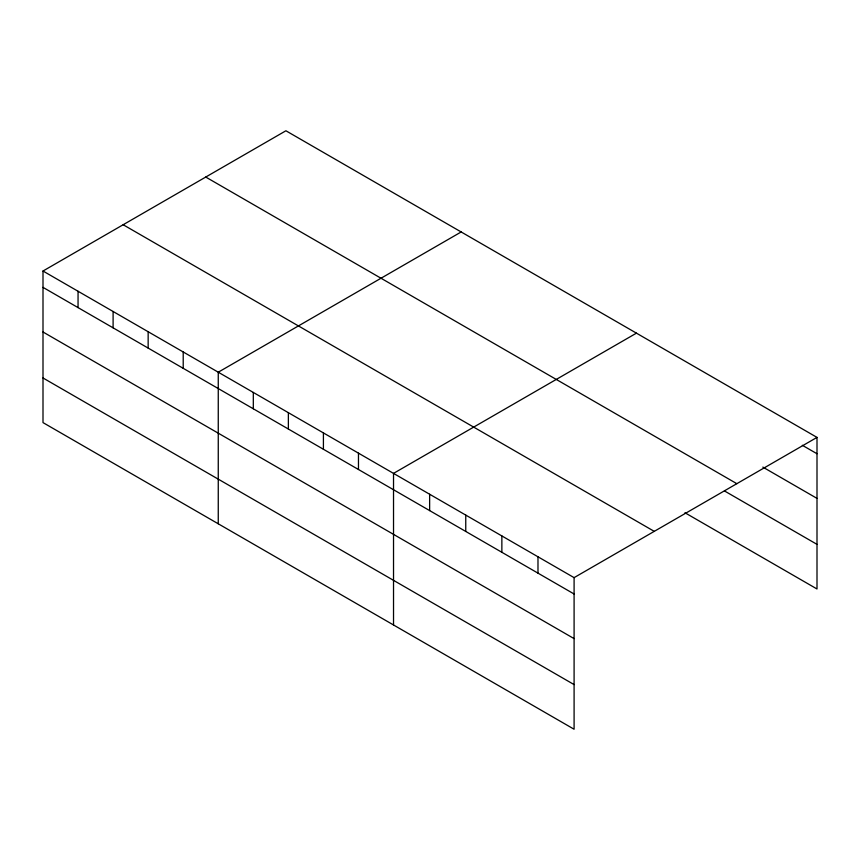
<?xml version="1.0" encoding="UTF-8"?>
<svg xmlns="http://www.w3.org/2000/svg" width="860" height="860" viewBox="0 0 860 860"><rect width="100%" height="100%" fill="white"/><g stroke="black" fill="none" stroke-linecap="round" stroke-linejoin="round"><path stroke-width="1.29" d="M43 271.018L574.093 577.64L574.093 729.226L43 422.604L43 271.018L285.907 130.774L817 437.396L817 588.982L684.958 512.754M461.164 231.963L218.257 372.208L218.257 523.783M636.432 333.153L393.525 473.387L393.525 624.973M574.093 577.64L817 437.396M802.326 445.276L817 453.747M762.831 467.098L817 498.381M205.744 177.052L736.837 483.685M724.453 490.931L817 544.358M123.163 224.739L654.256 531.362M43 287.369L574.093 593.991M43 331.992L574.093 638.614M43 377.97L574.093 684.592M537.984 556.796L537.984 573.136M501.864 535.941L501.864 552.292M465.754 515.086L465.754 531.437M429.635 494.242L429.635 510.593M358.469 453.156L358.469 469.495M323.414 432.913L323.414 449.264M288.369 412.682L288.369 429.022M253.313 392.44L253.313 408.79M183.212 351.966L183.212 368.316M148.156 331.723L148.156 348.074M113.101 311.492L113.101 327.843M78.056 291.25L78.056 307.6"/></g></svg>
